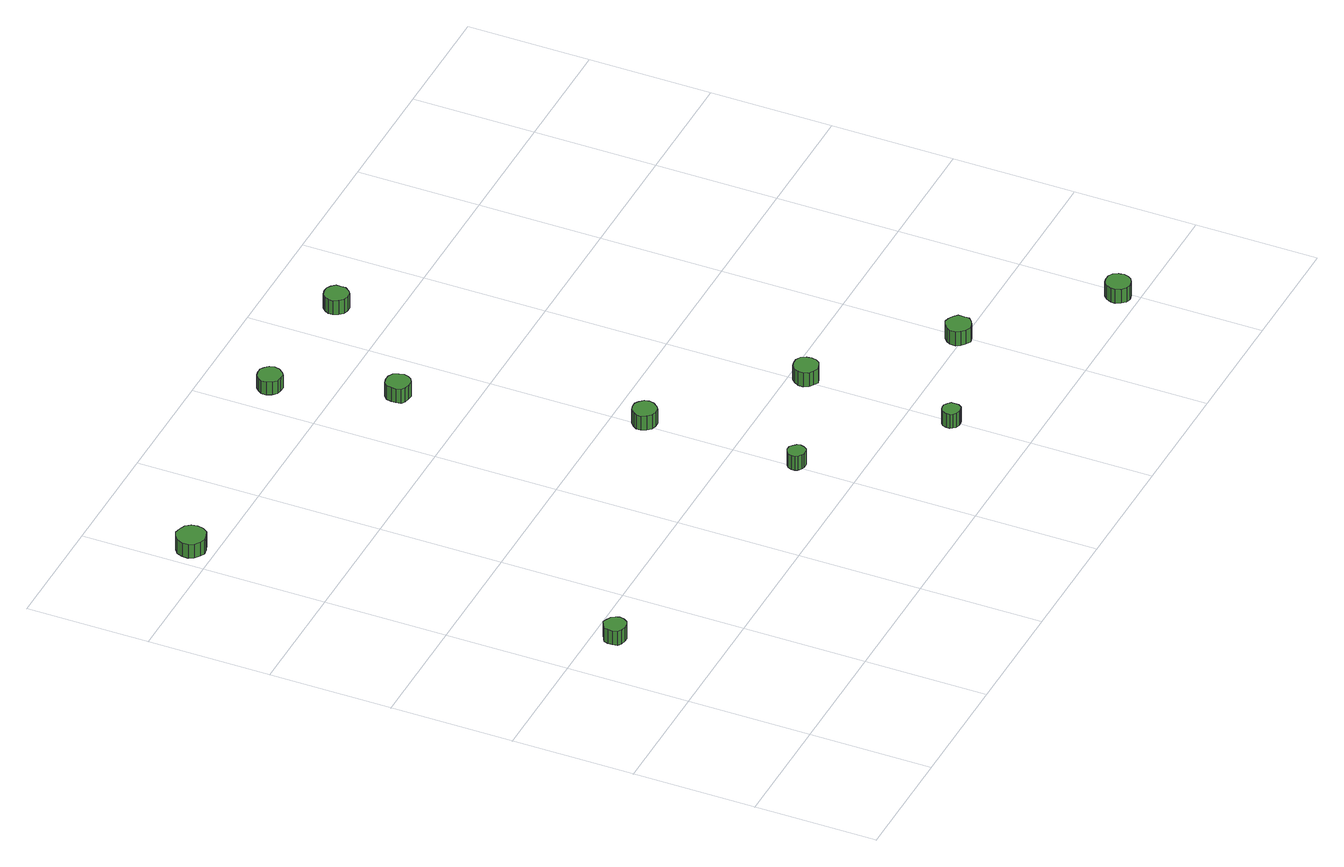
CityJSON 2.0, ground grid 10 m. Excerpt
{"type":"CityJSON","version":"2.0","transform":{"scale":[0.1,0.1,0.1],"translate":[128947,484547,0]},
"CityObjects":{
"tree1":{"type":"SolitaryVegetationObject","attributes":{"function":"something"},"geometry":[{"type":"MultiSurface","lod":"1","boundaries":[[[0,1,2,3,4,5,6,7,8,9,10,11,12,13,14]],[[15,16,17,18,19,20,21,22,23,24,25,26,27,28,29]],[[0,29,28,1]],[[1,28,27,2]],[[2,27,26,3]],[[3,26,25,4]],[[4,25,24,5]],[[5,24,23,6]],[[6,23,22,7]],[[7,22,21,8]],[[8,21,20,9]],[[9,20,19,10]],[[10,19,18,11]],[[11,18,17,12]],[[12,17,16,13]],[[13,16,15,14]],[[14,15,29,0]]]}]},
"tree2":{"type":"SolitaryVegetationObject","attributes":{"function":"something"},"geometry":[{"type":"MultiSurface","lod":"1","boundaries":[[[30,31,32,33,34,35,36,37,38,39,40,41,42,43,44]],[[45,46,47,48,49,50,51,52,53,54,55,56,57,58,59]],[[30,59,58,31]],[[31,58,57,32]],[[32,57,56,33]],[[33,56,55,34]],[[34,55,54,35]],[[35,54,53,36]],[[36,53,52,37]],[[37,52,51,38]],[[38,51,50,39]],[[39,50,49,40]],[[40,49,48,41]],[[41,48,47,42]],[[42,47,46,43]],[[43,46,45,44]],[[44,45,59,30]]]}]},
"tree3":{"type":"SolitaryVegetationObject","attributes":{"function":"something"},"geometry":[{"type":"MultiSurface","lod":"1","boundaries":[[[60,61,62,63,64,65,66,67,68,69,70,71,72,73,74]],[[75,76,77,78,79,80,81,82,83,84,85,86,87,88,89]],[[60,89,88,61]],[[61,88,87,62]],[[62,87,86,63]],[[63,86,85,64]],[[64,85,84,65]],[[65,84,83,66]],[[66,83,82,67]],[[67,82,81,68]],[[68,81,80,69]],[[69,80,79,70]],[[70,79,78,71]],[[71,78,77,72]],[[72,77,76,73]],[[73,76,75,74]],[[74,75,89,60]]]}]},
"tree4":{"type":"SolitaryVegetationObject","attributes":{"function":"something"},"geometry":[{"type":"MultiSurface","lod":"1","boundaries":[[[90,91,92,93,94,95,96,97,98,99,100,101,102,103,104]],[[105,106,107,108,109,110,111,112,113,114,115,116,117,118,119]],[[90,119,118,91]],[[91,118,117,92]],[[92,117,116,93]],[[93,116,115,94]],[[94,115,114,95]],[[95,114,113,96]],[[96,113,112,97]],[[97,112,111,98]],[[98,111,110,99]],[[99,110,109,100]],[[100,109,108,101]],[[101,108,107,102]],[[102,107,106,103]],[[103,106,105,104]],[[104,105,119,90]]]}]},
"tree5":{"type":"SolitaryVegetationObject","attributes":{"function":"something"},"geometry":[{"type":"MultiSurface","lod":"1","boundaries":[[[120,121,122,123,124,125,126,127,128,129,130,131,132,133,134]],[[135,136,137,138,139,140,141,142,143,144,145,146,147,148,149]],[[120,149,148,121]],[[121,148,147,122]],[[122,147,146,123]],[[123,146,145,124]],[[124,145,144,125]],[[125,144,143,126]],[[126,143,142,127]],[[127,142,141,128]],[[128,141,140,129]],[[129,140,139,130]],[[130,139,138,131]],[[131,138,137,132]],[[132,137,136,133]],[[133,136,135,134]],[[134,135,149,120]]]}]},
"tree6":{"type":"SolitaryVegetationObject","attributes":{"function":"something"},"geometry":[{"type":"MultiSurface","lod":"1","boundaries":[[[150,151,152,153,154,155,156,157,158,159,160,161,162,163,164]],[[165,166,167,168,169,170,171,172,173,174,175,176,177,178,179]],[[150,179,178,151]],[[151,178,177,152]],[[152,177,176,153]],[[153,176,175,154]],[[154,175,174,155]],[[155,174,173,156]],[[156,173,172,157]],[[157,172,171,158]],[[158,171,170,159]],[[159,170,169,160]],[[160,169,168,161]],[[161,168,167,162]],[[162,167,166,163]],[[163,166,165,164]],[[164,165,179,150]]]}]},
"tree7":{"type":"SolitaryVegetationObject","attributes":{"function":"something"},"geometry":[{"type":"MultiSurface","lod":"1","boundaries":[[[180,181,182,183,184,185,186,187,188,189,190,191,192,193,194]],[[195,196,197,198,199,200,201,202,203,204,205,206,207,208,209]],[[180,209,208,181]],[[181,208,207,182]],[[182,207,206,183]],[[183,206,205,184]],[[184,205,204,185]],[[185,204,203,186]],[[186,203,202,187]],[[187,202,201,188]],[[188,201,200,189]],[[189,200,199,190]],[[190,199,198,191]],[[191,198,197,192]],[[192,197,196,193]],[[193,196,195,194]],[[194,195,209,180]]]}]},
"tree8":{"type":"SolitaryVegetationObject","attributes":{"function":"something"},"geometry":[{"type":"MultiSurface","lod":"1","boundaries":[[[210,211,212,213,214,215,216,217,218,219,220,221,222,223,224]],[[225,226,227,228,229,230,231,232,233,234,235,236,237,238,239]],[[210,239,238,211]],[[211,238,237,212]],[[212,237,236,213]],[[213,236,235,214]],[[214,235,234,215]],[[215,234,233,216]],[[216,233,232,217]],[[217,232,231,218]],[[218,231,230,219]],[[219,230,229,220]],[[220,229,228,221]],[[221,228,227,222]],[[222,227,226,223]],[[223,226,225,224]],[[224,225,239,210]]]}]},
"tree9":{"type":"SolitaryVegetationObject","attributes":{"function":"something"},"geometry":[{"type":"MultiSurface","lod":"1","boundaries":[[[240,241,242,243,244,245,246,247,248,249,250,251,252,253,254]],[[255,256,257,258,259,260,261,262,263,264,265,266,267,268,269]],[[240,269,268,241]],[[241,268,267,242]],[[242,267,266,243]],[[243,266,265,244]],[[244,265,264,245]],[[245,264,263,246]],[[246,263,262,247]],[[247,262,261,248]],[[248,261,260,249]],[[249,260,259,250]],[[250,259,258,251]],[[251,258,257,252]],[[252,257,256,253]],[[253,256,255,254]],[[254,255,269,240]]]}]},
"tree10":{"type":"SolitaryVegetationObject","attributes":{"function":"something"},"geometry":[{"type":"MultiSurface","lod":"1","boundaries":[[[270,271,272,273,274,275,276,277,278,279,280,281,282,283,284]],[[285,286,287,288,289,290,291,292,293,294,295,296,297,298,299]],[[270,299,298,271]],[[271,298,297,272]],[[272,297,296,273]],[[273,296,295,274]],[[274,295,294,275]],[[275,294,293,276]],[[276,293,292,277]],[[277,292,291,278]],[[278,291,290,279]],[[279,290,289,280]],[[280,289,288,281]],[[281,288,287,282]],[[282,287,286,283]],[[283,286,285,284]],[[284,285,299,270]]]}]},
"tree11":{"type":"SolitaryVegetationObject","attributes":{"function":"something"},"geometry":[{"type":"MultiSurface","lod":"1","boundaries":[[[300,301,302,303,304,305,306,307,308,309,310,311,312,313,314]],[[315,316,317,318,319,320,321,322,323,324,325,326,327,328,329]],[[300,329,328,301]],[[301,328,327,302]],[[302,327,326,303]],[[303,326,325,304]],[[304,325,324,305]],[[305,324,323,306]],[[306,323,322,307]],[[307,322,321,308]],[[308,321,320,309]],[[309,320,319,310]],[[310,319,318,311]],[[311,318,317,312]],[[312,317,316,313]],[[313,316,315,314]],[[314,315,329,300]]]}]}
},
"vertices":[
[58,183,18],[57,186,18],[55,189,18],[51,191,18],[48,192,18],[44,190,18],[41,188,18],[40,185,18],[40,181,18],[41,177,18],[44,175,18],[48,174,18],[51,174,18],[55,176,18],[57,179,18],[57,179,5],[55,176,5],[51,174,5],[48,174,5],[44,175,5],[41,177,5],[40,181,5],[40,185,5],[41,188,5],[44,190,5],[48,192,5],[51,191,5],[55,189,5],[57,186,5],[58,183,5],
[32,519,17],[31,524,17],[28,528,17],[23,530,17],[18,531,17],[14,529,17],[10,526,17],[8,521,17],[8,516,17],[10,512,17],[14,509,17],[18,507,17],[23,508,17],[28,510,17],[31,514,17],[31,514,4],[28,510,4],[23,508,4],[18,507,4],[14,509,4],[10,512,4],[8,516,4],[8,521,4],[10,526,4],[14,529,4],[18,531,4],[23,530,4],[28,528,4],[31,524,4],[32,519,4],
[309,148,19],[308,151,19],[306,153,19],[304,155,19],[300,155,19],[298,154,19],[295,152,19],[294,149,19],[294,146,19],[295,144,19],[298,142,19],[300,141,19],[304,141,19],[306,142,19],[308,145,19],[308,145,6],[306,142,6],[304,141,6],[300,141,6],[298,142,6],[295,144,6],[294,146,6],[294,149,6],[295,152,6],[298,154,6],[300,155,6],[304,155,6],[306,153,6],[308,151,6],[309,148,6],
[312,274,19],[311,278,19],[308,281,19],[305,283,19],[301,283,19],[297,282,19],[294,279,19],[292,276,19],[292,272,19],[294,268,19],[297,265,19],[301,264,19],[305,264,19],[308,266,19],[311,270,19],[311,270,6],[308,266,6],[305,264,6],[301,264,6],[297,265,6],[294,268,6],[292,272,6],[292,276,6],[294,279,6],[297,282,6],[301,283,6],[305,283,6],[308,281,6],[311,278,6],[312,274,6],
[231,546,22],[230,550,22],[227,553,22],[224,555,22],[220,555,22],[216,554,22],[213,551,22],[211,548,22],[211,544,22],[213,540,22],[216,537,22],[220,536,22],[224,536,22],[227,538,22],[230,542,22],[230,542,10],[227,538,10],[224,536,10],[220,536,10],[216,537,10],[213,540,10],[211,544,10],[211,548,10],[213,551,10],[216,554,10],[220,555,10],[224,555,10],[227,553,10],[230,550,10],[231,546,10],
[265,455,20],[264,459,20],[262,463,20],[258,465,20],[254,465,20],[250,464,20],[247,461,20],[246,457,20],[246,453,20],[247,449,20],[250,447,20],[254,446,20],[258,446,20],[262,448,20],[264,451,20],[264,451,7],[262,448,7],[258,446,7],[254,446,7],[250,447,7],[247,449,7],[246,453,7],[246,457,7],[247,461,7],[250,464,7],[254,465,7],[258,465,7],[262,463,7],[264,459,7],[265,455,7],
[404,64,19],[404,67,19],[402,69,19],[399,71,19],[396,71,19],[393,70,19],[391,68,19],[390,65,19],[390,62,19],[391,60,19],[393,58,19],[396,57,19],[399,57,19],[402,58,19],[404,61,19],[404,61,6],[402,58,6],[399,57,6],[396,57,6],[393,58,6],[391,60,6],[390,62,6],[390,65,6],[391,68,6],[393,70,6],[396,71,6],[399,71,6],[402,69,6],[404,67,6],[404,64,6],
[413,186,18],[412,190,18],[410,194,18],[406,196,18],[402,196,18],[398,195,18],[395,192,18],[393,188,18],[393,184,18],[395,180,18],[398,178,18],[402,176,18],[406,177,18],[410,179,18],[412,182,18],[412,182,5],[410,179,5],[406,177,5],[402,176,5],[398,178,5],[395,180,5],[393,184,5],[393,188,5],[395,192,5],[398,195,5],[402,196,5],[406,196,5],[410,194,5],[412,190,5],[413,186,5],
[342,542,23],[342,546,23],[339,549,23],[336,551,23],[332,551,23],[328,550,23],[325,547,23],[323,544,23],[323,540,23],[325,536,23],[328,533,23],[332,532,23],[336,532,23],[339,534,23],[342,538,23],[342,538,10],[339,534,10],[336,532,10],[332,532,10],[328,533,10],[325,536,10],[323,540,10],[323,544,10],[325,547,10],[328,550,10],[332,551,10],[336,551,10],[339,549,10],[342,546,10],[342,542,10],
[507,103,18],[507,108,18],[504,111,18],[500,113,18],[496,114,18],[492,112,18],[489,109,18],[487,106,18],[487,101,18],[489,98,18],[492,95,18],[496,93,18],[500,94,18],[504,96,18],[507,99,18],[507,99,5],[504,96,5],[500,94,5],[496,93,5],[492,95,5],[489,98,5],[487,101,5],[487,106,5],[489,109,5],[492,112,5],[496,114,5],[500,113,5],[504,111,5],[507,108,5],[507,103,5],
[605,16,18],[604,20,18],[602,24,18],[598,26,18],[594,26,18],[590,25,18],[587,22,18],[585,18,18],[585,14,18],[587,10,18],[590,7,18],[594,6,18],[598,7,18],[602,9,18],[604,12,18],[604,12,5],[602,9,5],[598,7,5],[594,6,5],[590,7,5],[587,10,5],[585,14,5],[585,18,5],[587,22,5],[590,25,5],[594,26,5],[598,26,5],[602,24,5],[604,20,5],[605,16,5]
]}
